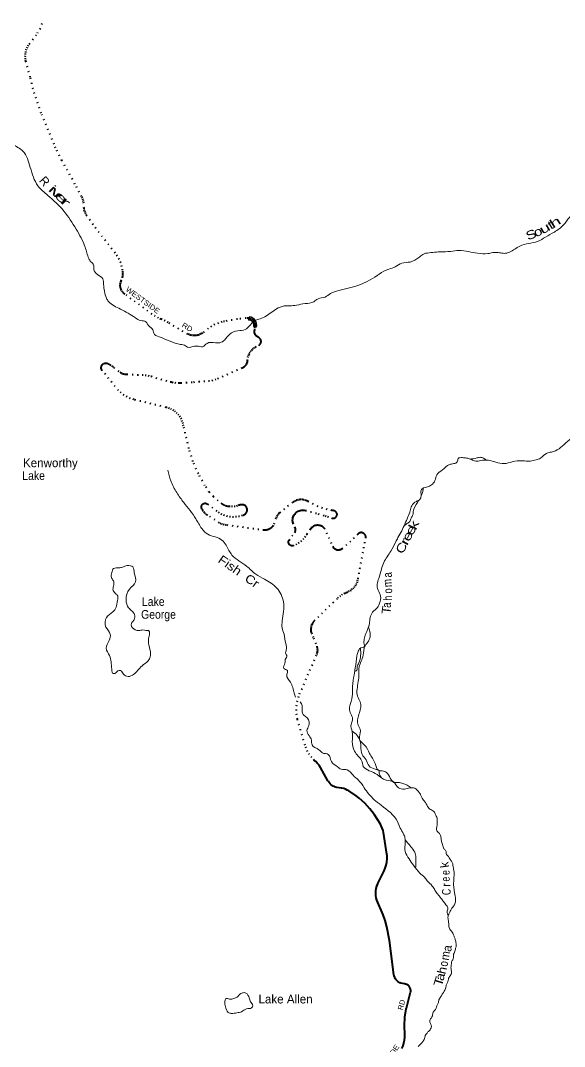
# Model space of a CAD drawing. Header units: feet. Extents: x -252658 to 9, y -366365 to -181930.
# Drawn here: x -229317 to -216773, y -269181 to -245541 of the extents above; entities that cross this region are included whole.
import ezdxf
from ezdxf.enums import TextEntityAlignment as Align

# ---------------------------------------------------------------- set-up
doc = ezdxf.new("R2010")
doc.units = ezdxf.units.FT
doc.header["$LTSCALE"] = 80
doc.header["$PDMODE"] = 32
doc.header["$PDSIZE"] = 40
doc.linetypes.add('DOTTED', pattern=[1.5, 0.3, -1.2])
for name, color, linetype, lineweight in [('26', 7, 'Continuous', 40), ('39', 7, 'Continuous', 13), ('53', 7, 'DOTTED', 40), ('61', 7, 'Continuous', 13)]:
    doc.layers.add(name, color=color, linetype=linetype, lineweight=lineweight)
doc.layers.add('27', color=7, linetype='Continuous')
doc.layers.add('41', color=7, linetype='Continuous')

msp = doc.modelspace()

# ---------------------------------------------------------------- linework, layer by layer
at = {"layer": '26'}
for points in [[(-220954.11, -266145.35), (-220977.44, -266092.86), (-221080.66, -265862.49), (-221100.21, -265811.29), (-221114.29, -265758.33), (-221122.76, -265704.19), (-221125.53, -265649.46), (-221122.56, -265594.74), (-221113.89, -265540.62), (-221099.61, -265487.72), (-221079.88, -265436.59), (-221074.12, -265424.17), (-220933.16, -265135.56), (-220904.92, -265069.89), (-220883.71, -265001.63), (-220869.74, -264931.53), (-220863.18, -264860.35), (-220864.09, -264788.87), (-220868.01, -264747.88), (-220944.37, -264253.61), (-220956.45, -264200.72), (-220973.99, -264149.39), (-220996.8, -264100.17), (-221019.27, -264061.75), (-221157.17, -263843.69), (-221260.09, -263703.07), (-221377.15, -263573.98), (-221507.07, -263457.83), (-221578.59, -263403.44), (-221745.91, -263293.59), (-221783.73, -263271.44), (-221823.66, -263253.37), (-221865.26, -263239.57), (-221908.07, -263230.2), (-221918.35, -263228.64), (-222020.31, -263211.09), (-222050.26, -263204.06), (-222079.32, -263193.94), (-222107.15, -263180.84), (-222133.47, -263164.9), (-222157.97, -263146.29), (-222180.4, -263125.23), (-222200.5, -263101.94), (-222218.06, -263076.67), (-222227.59, -263060.12), (-222396.23, -262752.43), (-222430.73, -262702.54), (-222470.26, -262656.54), (-222477.89, -262649.15), (-222502.78, -262625.03), (-222527.89, -262603.07), (-222543.37, -262589.53)], [(-220524.27, -269230.16), (-220497.01, -269166.19), (-220476.59, -269099.72), (-220463.24, -269031.48), (-220457.08, -268962.22), (-220457.53, -268903.92), (-220466.04, -268704.83), (-220453.69, -268505.95), (-220420.61, -268309.45), (-220417.66, -268296.41), (-220322.59, -267931.22), (-220319.92, -267915.55), (-220318.9, -267899.68), (-220319.54, -267883.8), (-220321.84, -267868.07), (-220325.77, -267852.67), (-220331.3, -267837.76), (-220338.34, -267823.51), (-220343.24, -267815.4), (-220349.17, -267804.25), (-220356.22, -267793.78), (-220364.34, -267784.11), (-220373.42, -267775.34), (-220383.37, -267767.57), (-220394.07, -267760.88), (-220405.42, -267755.35), (-220412.8, -267752.66), (-220436.01, -267747.1), (-220462.8, -267740.53), (-220543.38, -267720.78), (-220547.04, -267719.62), (-220572.08, -267711.67), (-220597.04, -267698.05), (-220613.91, -267686.78), (-220632.67, -267671.18), (-220649.69, -267653.7), (-220664.79, -267634.55), (-220677.81, -267613.92), (-220688.6, -267592.04), (-220697.04, -267569.15), (-220703.05, -267545.51), (-220705.61, -267529.85), (-220809.48, -266740.29), (-220870.68, -266422.17), (-220905.14, -266281.57), (-220954.11, -266145.35)]]:
    msp.add_lwpolyline(points, dxfattribs=at)
at = {"layer": '39'}
for points in [[(-231172.72, -241594.67), (-231248.97, -241670.51), (-231264.54, -241916.04), (-231282.05, -242147.48), (-231297.81, -242425.22), (-231266.56, -242592.49), (-231271.93, -242817.95), (-231286.92, -242964.84), (-231237.16, -243071.81), (-231092.89, -243217.55), (-231033.63, -243421.22), (-231048.52, -243552), (-230907.25, -243862.81), (-230849.99, -244062.44), (-230891.32, -244233.34), (-230844.31, -244463.11), (-230715.43, -245162.42), (-230656.39, -245402.32), (-230575.28, -245660.46), (-230574.69, -245900.04), (-230523.45, -246095.61), (-230533.08, -246359.3), (-230467.73, -246554.94), (-230280.03, -246853.93), (-230175.64, -247265.2), (-230044.76, -247628.31), (-229721.41, -248165.6), (-229496.97, -248388.28), (-229268.11, -248546.56), (-229090.98, -248928.04), (-228916.1, -249347.75), (-228687.63, -249570.45), (-228316.87, -249932.85), (-228035.11, -250347.11), (-227825.93, -250762.98), (-227740.82, -251025.17), (-227692.9, -251101.93), (-227630.82, -251170.72), (-227625.41, -251277.46), (-227545.46, -251392.65), (-227421.09, -251493.99), (-227401.67, -251618.92), (-227382.48, -251780.08), (-227337.06, -251939.38), (-227287.13, -252016.16), (-227009.99, -252190.81), (-226666.49, -252391.99), (-226543.91, -252455.07), (-226427.15, -252481.88), (-226345.17, -252593.06), (-226278.95, -252643.75), (-226245.28, -252744.6), (-226118.78, -252827.83), (-225623.95, -253003.67), (-225511.26, -253036.49), (-225465.07, -253064.93), (-225251.26, -253041.94), (-225118.32, -253058.77), (-225015.05, -252980.81), (-224823.48, -252967.76), (-224718.64, -252964.31), (-224611.45, -252904.49), (-224487.65, -252764.24), (-224305.79, -252690.74), (-224138.32, -252663.46), (-224071.52, -252615.51), (-223968.4, -252490.22)], [(-219975.08, -250904.02), (-219642.81, -250871.3), (-219398.76, -250861.22), (-219208.85, -250839.73), (-218985.79, -250865.41), (-218779.12, -250902.79), (-218539.57, -250912.75), (-218389.79, -250884.22), (-218269.05, -250891.24), (-218164.62, -250905.92), (-218039.01, -250876.78), (-217806.13, -250741.46), (-217599.12, -250678.06), (-217392.48, -250630.77), (-217208.78, -250530.51), (-217006.59, -250414.58), (-216795.2, -250250.5), (-216658.19, -250078.53), (-216420.48, -249909.06), (-216294.35, -249857.76), (-216193.6, -249771.57), (-216150.92, -249669.83), (-216057.19, -249539.12), (-216031.92, -249406.71), (-215979.69, -249327.38), (-215892.32, -249235.38), (-215795, -249134.13), (-215728.82, -249083.51), (-215686.75, -249036.32), (-215532.65, -248909.12), (-215339.15, -248734.52), (-215099.57, -248571.14), (-214718.12, -248286.31), (-214574.9, -248279.78), (-214478.05, -248274.12), (-214367.8, -248212.35), (-214248.97, -248128.62), (-214137.73, -248111.22), (-214010.39, -248094.22), (-213912.19, -248116.81), (-213823.62, -248121.02), (-213690.38, -248110.21), (-213607.67, -248106.21), (-213533.4, -248118.13), (-213500.94, -248108.86), (-213426.76, -248124.81), (-213344.15, -248124.84), (-213264.95, -248098.58), (-213194.56, -248104.36), (-213135.54, -248079.62), (-213017.23, -248018.05), (-212883.14, -247970.98), (-212527.2, -247915.3), (-212328.62, -247867.81), (-212126.81, -247854.68), (-212013.71, -247843.37), (-211950.01, -247790.52)], [(-223968.4, -252490.22), (-223888.28, -252445.28), (-223753.75, -252399.81), (-223240.08, -252118.73), (-223105, -252115.44), (-222951.7, -252098.16), (-222753.96, -252065.01), (-222554.13, -252019.79), (-222456.98, -251953.88), (-222289.42, -251912.52), (-222170, -251830.62), (-221978.1, -251763.22), (-221255, -251517.51), (-220824.15, -251268.2), (-220674.67, -251214.66), (-220520.97, -251130.94), (-220329.32, -251105.81), (-220129.13, -251000.19), (-220036.01, -250934.26), (-219975.08, -250904.02)], [(-220027.3, -256308.54), (-219841.05, -256242.19), (-219760.06, -256139.38), (-219720.7, -256007.32), (-219585.1, -255895.79), (-219427.06, -255772.72), (-219325.81, -255751.04), (-219246.32, -255712.69), (-219224.35, -255634.63), (-219129.13, -255612.8), (-219030.59, -255621.29), (-218920.64, -255658.28), (-218820.7, -255693.01), (-218707.59, -255681.7), (-218524.05, -255674.16), (-218357.8, -255716.57), (-218165.18, -255751.58), (-217976.81, -255709.89), (-217744.51, -255685.41), (-217563.32, -255691.92), (-217429.7, -255665), (-217328.02, -255625.19), (-217186.37, -255513.81), (-217070.83, -255484.42), (-216899.79, -255408.03), (-216755.85, -255284.61), (-216663.39, -255208.29), (-216536.03, -255104.62), (-216390.04, -255065.91), (-216200.59, -254977.88), (-216013.72, -254913.98), (-215810.12, -254824.29), (-215692.7, -254800.99), (-215567.66, -254796.03), (-215427.15, -254733), (-215334.5, -254648.62), (-215272.75, -254507.04), (-215232.46, -254421.36), (-215103.75, -254345.94), (-214980.86, -254346.97), (-214811.89, -254359.22), (-214617.25, -254394.28), (-214539.66, -254436.52), (-214476.11, -254476.39), (-214430.64, -254513.8), (-214356.36, -254525.72), (-214271.69, -254523.78), (-214061.87, -254512.86), (-213809.16, -254476.79), (-213615.07, -254449.35), (-213418.92, -254333.27), (-213314.75, -254273.37), (-213182.99, -254153.68), (-213071.89, -254055.65), (-212972.49, -253941.2), (-212932.34, -253861.57), (-212858.93, -253738.42), (-212719.18, -253707.62), (-212565.61, -253689.25), (-212444.5, -253680.16), (-212258.85, -253668.63), (-212111.65, -253664.22), (-212025.56, -253601.85), (-211863.59, -253482.91), (-211797.59, -253418.03), (-211725.22, -253339.19), (-211577.65, -253318.66), (-211394.75, -253252.65), (-211243.94, -253179.79), (-211139.44, -253105.78), (-210967.59, -252995.15), (-210862.21, -252969.54), (-210751.12, -252958.19), (-210608.38, -252971.8), (-210479.3, -252966.94), (-210366.58, -252971.75), (-210232.91, -252942.81), (-210152.96, -252884.32), (-210103.07, -252819.04), (-209983.73, -252799.83), (-209898.13, -252844.28), (-209840.67, -252886.01), (-209758.15, -252890.08), (-209526.5, -252807.13), (-209374.14, -252754.46), (-209261.31, -252668.57), (-209153.86, -252554.33), (-209033.44, -252488.78), (-208899.72, -252457.82), (-208810.93, -252451.96), (-208681.05, -252412.85)], [(-218959.65, -255645), (-218794.84, -255621.08), (-218719.9, -255604.8), (-218639.82, -255626.94), (-218566.3, -255672.39)], [(-225923.42, -255901.15), (-225850.31, -256149.18), (-225712.84, -256419.71), (-225552.95, -256650.09), (-225272.96, -257022.06), (-225137.22, -257246.27), (-224994.88, -257377.91), (-224671.16, -257514.56), (-224575.1, -257631.86), (-224441.39, -257858.07), (-224098.24, -258117.64), (-223889.69, -258299.97), (-223688.79, -258413.81), (-223407.8, -258618.68), (-223254.49, -258937.61), (-223281.28, -259374.35), (-223286.26, -259533.37), (-223240.77, -259680.58), (-223201.73, -259894.2), (-223188.52, -260045.27), (-223203.08, -260121.7), (-223173.15, -260172.19), (-223212, -260264.59), (-223218.53, -260345.09), (-223247.48, -260467.74), (-223163.12, -260518.53), (-223177.79, -260613.07), (-223094.16, -260786.67), (-223004.98, -261042.84), (-222975.86, -261129.42)], [(-220027.3, -256308.54), (-220080.44, -256361.81), (-220080.95, -256448.37), (-220079.24, -256498.72), (-220109.93, -256575.05), (-220188.82, -256620.93), (-220296.25, -256721.01), (-220331.2, -256835.57), (-220382.44, -256978.24), (-220455.99, -257142.92), (-220527.49, -257301.58), (-220613.07, -257456.14), (-220664.04, -257552.5), (-220778.2, -257767.3), (-220938.99, -258026.13), (-220994.35, -258182.87), (-221056.1, -258397.95), (-221091.14, -258526.61), (-221071.81, -258665.63), (-221014.18, -258804.86), (-221035.28, -258963.79), (-221082.23, -259062.19), (-221199.82, -259174.29), (-221254.98, -259298.81), (-221271.97, -259443.68), (-221296.72, -259538.17), (-221368.28, -259706.89), (-221395.21, -259827.54), (-221393.66, -259906.07), (-221382.34, -259965.26), (-221440.49, -259984.33), (-221531.73, -260074.43), (-221558.55, -260176.96), (-221596.47, -260452.57), (-221636.15, -260683.88), (-221663.96, -260953.51), (-221675.35, -261172.89), (-221731.25, -261420.22), (-221662.15, -261664.21), (-221694.96, -261758.65), (-221665.75, -261929.94), (-221667.09, -262155.42), (-221611.96, -262375.16), (-221529.98, -262488.35), (-221451.96, -262587.43), (-221412.47, -262726.56), (-221273.98, -262825.97), (-221095.12, -262917.54), (-220886.24, -263045.51), (-220715.15, -263086.71), (-220601.06, -263222.22), (-220466.16, -263249.13), (-220339.01, -263223.65), (-220252.33, -263222.11), (-220155.96, -263287.06), (-220105.95, -263351.75), (-220095.29, -263366.64)], [(-220030.63, -256311.9), (-220060.84, -256456.54), (-220080.01, -256496.73)], [(-220132.29, -256593.03), (-220246.34, -256801.81), (-220260.75, -256852.06), (-220267.26, -256930.55), (-220310.03, -257004.8), (-220342.77, -257085.16), (-220405.53, -257131.12), (-220474.84, -257186.86)], [(-226857.7, -258096.57), (-226728.9, -258131.5), (-226693.41, -258264.56), (-226662.42, -258476.13), (-226802.5, -258642.47), (-226880.59, -258893.7), (-226827.22, -259071.16), (-226739.01, -259152.17), (-226689.05, -259224.92), (-226699.89, -259351.7), (-226746.59, -259409.83), (-226765.07, -259466.1), (-226671.01, -259579.35), (-226586.45, -259597.93), (-226493.65, -259584.35), (-226427.19, -259594.78), (-226354.68, -259605.24), (-226340.83, -259647.59), (-226357.55, -259748.16), (-226366.43, -259885.02), (-226323.25, -260080.54), (-226328.02, -260205.34), (-226372.9, -260293.68), (-226514.7, -260411.69), (-226709.4, -260609.94), (-226834.65, -260655.56), (-226941.15, -260600.63), (-227011.22, -260519.71), (-227069.72, -260525.43), (-227140.62, -260585.45), (-227176.93, -260589.27), (-227214.64, -260490.42), (-227267.18, -260174.05), (-227338.73, -260002.53), (-227273.17, -259825.72), (-227248.12, -259680.9), (-227345.92, -259517.29), (-227336.54, -259295.88), (-227184.57, -259163.84), (-227113.41, -259061.55), (-227078.2, -258904.7), (-227075.55, -258798.01), (-227127.62, -258741.36), (-227185.5, -258644.41), (-227164.76, -258545.87), (-227174.29, -258453.21), (-227222.21, -258376.44), (-227213.45, -258259.72), (-227170.58, -258169.35), (-227045.51, -258153.93), (-226966.79, -258136.24), (-226857.7, -258096.57)], [(-220307.96, -263218.72), (-220501.66, -263118.07), (-220608.39, -263099.37), (-220719.17, -263084.67), (-220793.22, -262995.69), (-220877.1, -262864.37), (-220975.68, -262831.62), (-221060.25, -262817.06), (-221141.97, -262661.6), (-221267.57, -262427.37), (-221381.33, -262235.49), (-221475.55, -262148.41), (-221497.46, -262104), (-221497.12, -262047.63), (-221485.99, -261870.52), (-221539.69, -261749.43), (-221501.88, -261491.94), (-221482.25, -261242.4), (-221547.97, -261109.16), (-221555.07, -260946.05), (-221514.73, -260604.01), (-221513.94, -260471.14), (-221425.68, -260205.87), (-221394.26, -260006.73), (-221383.97, -259972.56), (-221312.83, -259872.28), (-221257.57, -259733.67), (-221270.81, -259586.63), (-221292.46, -259526.88)], [(-221476.34, -260012.49), (-221473.84, -260169.37), (-221515.19, -260342.29), (-221551.55, -260432.53), (-221556.41, -260495.07), (-221610.24, -260542.59)], [(-222866.5, -261238.17), (-222823.24, -261327.7), (-222816.21, -261500.88), (-222776.21, -261553.45), (-222697.98, -261618.3), (-222668.75, -261787.57), (-222713.77, -261900.07), (-222664.07, -262017.11), (-222608.25, -262122.1), (-222594.8, -262232.91), (-222436.21, -262342.49), (-222352, -262417.44), (-222219.15, -262450.37), (-222149.56, -262611.81), (-222007.19, -262737.41), (-221922.84, -262790.22), (-221781.83, -262805.08), (-221649.55, -262932.64), (-221527.22, -263040.01), (-221395.24, -263217.89), (-221159.03, -263495), (-221000.55, -263622.7), (-220623.83, -263999.22), (-220560.2, -264146.53), (-220484.43, -264285.86), (-220452.69, -264372.61), (-220445.32, -264487.4), (-220446.5, -264686.71), (-220356.83, -264860.34), (-220258.89, -264999.79), (-220112.8, -265184.84)], [(-221665.74, -261915.96), (-221553.37, -262015.11), (-221497.9, -262108.56), (-221470.2, -262265.21), (-221441.07, -262450.59), (-221347.07, -262575.92), (-221277.36, -262717.23), (-221138.71, -262790.46), (-221057.24, -262823.44), (-221040.62, -262905.75), (-220998.55, -262974.77)], [(-220151.28, -269180.59), (-220057.27, -269087.58), (-220011.43, -269022.21), (-219989.93, -268964.3), (-219983.04, -268928.2), (-219949.8, -268884.69), (-219910.33, -268833.28), (-219873.29, -268799.94), (-219849.97, -268750.14), (-219844.52, -268689.81), (-219863.8, -268653.06), (-219878.53, -268594.25), (-219848.7, -268524.45), (-219819.29, -268472.79), (-219801.16, -268386.58), (-219747.5, -268331.49), (-219730.55, -268295.63), (-219719.3, -268245.53), (-219685.63, -268183.89), (-219667.64, -268103.73), (-219623.62, -268030.26), (-219581.71, -267960.77), (-219544.15, -267905.27), (-219512.02, -267823.45), (-219492.21, -267751.39), (-219465.05, -267688.8), (-219455.32, -267657.64), (-219444.57, -267609.49), (-219423.45, -267567.69), (-219381.58, -267500.21), (-219383.77, -267421.56), (-219392.56, -267366.93), (-219385, -267302.63), (-219380.08, -267264.46), (-219364.48, -267200.36), (-219339.43, -267162.69), (-219335.85, -267096.27), (-219330.88, -267056.09), (-219307.66, -267010.32), (-219283.29, -266916.2), (-219267.64, -266850.09), (-219278.16, -266783.32), (-219296.4, -266702.25), (-219321.1, -266639.16), (-219349.73, -266571.94), (-219415.95, -266475.58), (-219431.25, -266440.93), (-219443.17, -266347.93), (-219453.31, -266265.05), (-219452.72, -266154.22), (-219425.37, -266104.52), (-219387.16, -266020.83), (-219312.28, -265919.91), (-219287.78, -265819.76), (-219298.65, -265682.45), (-219314.97, -265605.46), (-219324.88, -265512.51), (-219335.21, -265437.68), (-219327.75, -265377.41), (-219320.75, -265250.62), (-219320.49, -265153.89), (-219334.75, -265074.94), (-219363.84, -264941.44), (-219402.73, -264881.79), (-219431.74, -264830.68), (-219472.82, -264779.27), (-219494.45, -264756.57), (-219499.4, -264710.09), (-219510.62, -264673.54), (-219553.77, -264624.09), (-219568.93, -264583.41), (-219604.72, -264477.72), (-219616.96, -264398.82), (-219631.22, -264319.87), (-219666.18, -264264.58), (-219703.62, -264229.39), (-219724.72, -264184.53), (-219723.87, -264148.27), (-219705.83, -264066.09), (-219710.12, -263991.42), (-219712.45, -263918.81), (-219729.47, -263872.03), (-219746.74, -263835.33), (-219785.39, -263765.84), (-219880.73, -263709.06), (-219917.98, -263665.81), (-219960.56, -263592.19), (-220003.33, -263526.64), (-220071.61, -263432.23), (-220095.29, -263366.64)], [(-220447.1, -264420.07), (-220316.84, -264576.69), (-220226.89, -264704.01), (-220201.4, -264824.95), (-220202.01, -264927.62), (-220205.87, -265068.68)], [(-220112.8, -265184.84), (-220002.18, -265280), (-219941.62, -265360.1), (-219821.67, -265484.01), (-219759.53, -265582.29), (-219696.68, -265671.6), (-219646.08, -265733.91), (-219589.63, -265805.95), (-219534.95, -265882.12), (-219463.64, -266018.93), (-219480.83, -266064.85), (-219468.11, -266123.61), (-219457.94, -266177.75)], [(-224320.63, -268041.87), (-224199.11, -267943.88), (-224120.53, -267950.35), (-224042.59, -268063.51), (-224010.84, -268148.24), (-223963.02, -268241.11), (-223989.52, -268291.3), (-224106.56, -268312.81), (-224219.84, -268378.63), (-224326.82, -268404.22), (-224455.93, -268419.62), (-224526.33, -268395.08), (-224592.07, -268263.86), (-224603.43, -268140.99), (-224584.92, -268078.68), (-224494.29, -268091.25), (-224395.4, -268071.66), (-224320.63, -268041.87)]]:
    msp.add_spline(points, degree=3, dxfattribs=at)
at = {"layer": '53'}
for points in [[(-224069.02, -252397.21), (-224113.54, -252399.34), (-224315.92, -252422.06), (-224611.62, -252473.79), (-224668.59, -252485.3), (-224754.54, -252510.55), (-224837.39, -252544.65), (-224916.21, -252587.21), (-224990.15, -252637.79), (-225116.81, -252738.44), (-225134.53, -252750.54), (-225164.44, -252767.43), (-225195.94, -252781.1), (-225228.71, -252791.4), (-225262.37, -252798.23), (-225296.56, -252801.49), (-225330.9, -252801.17), (-225365.02, -252797.25), (-225398.55, -252789.8), (-225431.11, -252778.87), (-225462.35, -252764.61), (-225913.8, -252501.36), (-225979.6, -252463.4), (-226049.01, -252432.52), (-226079.61, -252421.56), (-226132.33, -252398.32), (-226209.79, -252355.85), (-226282.38, -252305.52), (-226907.45, -251848.07), (-226930.4, -251829.64), (-226951.3, -251808.91), (-226969.91, -251786.12), (-226986.04, -251761.5), (-226999.51, -251735.33), (-227009.58, -251709.68), (-227014.64, -251682.03), (-227016.78, -251654), (-227015.98, -251625.9), (-227012.25, -251598.04), (-227005.62, -251570.72), (-226996.18, -251544.25), (-226994.38, -251540.04), (-226968.39, -251472.46), (-226959.86, -251441.54), (-226954.6, -251409.9), (-226952.69, -251377.88), (-226954.13, -251345.84), (-226955.15, -251336.77), (-226961.37, -251290.48), (-226979.73, -251206.06), (-227006.82, -251124.02), (-227042.34, -251045.26), (-227085.9, -250970.65), (-227137.01, -250901), (-227641.55, -250247.57), (-227794.09, -250028.11), (-227813.54, -249994.93), (-227829.42, -249959.91), (-227841.55, -249923.41), (-227849.8, -249885.85), (-227852.74, -249863.95), (-227860.28, -249751.55), (-227865.69, -249710.5), (-227875.36, -249670.25), (-227889.18, -249631.23), (-227907.01, -249593.87), (-227907.94, -249592.18), (-227961.49, -249493.88), (-228061.18, -249308.12), (-228361.43, -248763.57), (-228507.04, -248470.95), (-228540.33, -248391.22), (-228836.82, -247672.25), (-228994.54, -247220.4), (-229023.2, -247117.57), (-229090.68, -246846.31), (-229194.06, -246481.41), (-229202.79, -246430.2), (-229206.13, -246378.37), (-229204.03, -246326.47), (-229196.51, -246275.07), (-229183.66, -246224.74), (-229165.63, -246176.03), (-229142.6, -246129.48), (-229114.82, -246085.58), (-229109.99, -246078.88), (-228926.68, -245836.03), (-228869.13, -245736.91), (-228822.25, -245632.33), (-228786.56, -245523.42)], [(-224050.04, -252398.19), (-224052.39, -252397.93), (-224069.02, -252397.12)], [(-224050.04, -252398.19), (-224036.27, -252400.86), (-224019.91, -252406.23), (-223988.51, -252421.49), (-223970.79, -252432.72), (-223958.92, -252442.13), (-223945.23, -252456.5), (-223935.82, -252468.61), (-223919.45, -252496.87), (-223914.29, -252511.24), (-223910.48, -252526.49), (-223908.46, -252542.65), (-223907.79, -252557.9), (-223909.12, -252592.96)], [(-226863.38, -253692.51), (-226509.93, -253705.95), (-226441.78, -253709.72), (-226374.4, -253720.6), (-226308.53, -253738.47), (-226307.73, -253738.73), (-226082.29, -253808.49), (-225866.89, -253863.53), (-225842.01, -253869.89), (-225816.89, -253874.24), (-225760.63, -253883.97), (-225678.34, -253889.45), (-225671.19, -253889.4), (-225645.99, -253889.24), (-225621.19, -253887.81), (-225328.77, -253870.98), (-224985.16, -253845.28), (-224907.72, -253833.39), (-224831.94, -253813.46), (-224775.76, -253793), (-224203.38, -253543.23), (-224184.38, -253534.36), (-224166.42, -253523.56), (-224149.68, -253510.95), (-224134.35, -253496.65), (-224120.6, -253480.82), (-224108.58, -253463.65), (-224098.42, -253445.32), (-224090.23, -253426.02), (-224084.11, -253405.97), (-224080.11, -253385.39), (-224078.99, -253375.7), (-224071.36, -253303.81), (-224062.25, -253268.26), (-224049.47, -253233.86), (-224033.17, -253200.98), (-224013.52, -253169.99), (-223990.74, -253141.22), (-223965.08, -253114.98), (-223936.81, -253091.58), (-223906.25, -253071.26), (-223895.63, -253065.22), (-223824.96, -253027.31), (-223815.64, -253021.59), (-223806.96, -253014.93), (-223799.03, -253007.4), (-223791.93, -252999.08), (-223785.74, -252990.07), (-223780.52, -252980.46), (-223776.34, -252970.36), (-223773.24, -252959.87), (-223771.25, -252949.12), (-223770.39, -252938.21), (-223770.68, -252927.28), (-223772.11, -252916.44), (-223774.66, -252905.81), (-223778.32, -252895.5), (-223783.03, -252885.63), (-223788.74, -252876.31), (-223795.4, -252867.63), (-223802.93, -252859.7), (-223811.25, -252852.6), (-223820.26, -252846.41), (-223829.87, -252841.19), (-223837.91, -252837.77), (-223850.91, -252831.41), (-223863.17, -252823.73), (-223874.57, -252814.81), (-223884.96, -252804.75), (-223894.25, -252793.65), (-223902.33, -252781.65), (-223909.11, -252768.86), (-223914.52, -252755.44), (-223918.49, -252741.53), (-223920.99, -252727.28), (-223921.98, -252712.84), (-223921.46, -252698.38), (-223919.44, -252684.05), (-223916.6, -252672.31), (-223912.13, -252625.71), (-223909.12, -252592.96)], [(-224094.45, -256777.01), (-224099.06, -256764.47), (-224104.95, -256752.48), (-224112.07, -256741.16), (-224120.32, -256730.66), (-224129.63, -256721.07), (-224143.37, -256713.32), (-224157.83, -256707.06), (-224172.88, -256702.34), (-224188.34, -256699.22), (-224204.03, -256697.73), (-224219.8, -256697.9), (-224235.46, -256699.71), (-224250.85, -256703.14), (-224265.8, -256708.17), (-224271.78, -256710.69), (-224313.09, -256723.58), (-224369.18, -256735.56), (-224426.21, -256741.62), (-224483.56, -256741.69), (-224515.61, -256738.36), (-224540.54, -256735.77), (-224565.61, -256729.8), (-224568.09, -256729.21), (-224594.73, -256719.83), (-224619.71, -256707.98), (-224644.85, -256692.68), (-224669.71, -256674.64), (-224760.57, -256608.7), (-224867.01, -256512.98), (-224962.87, -256406.66), (-224962.94, -256406.57), (-225063.13, -256258.24), (-225216.24, -255985.63), (-225340.02, -255698.51), (-225433.11, -255400.03), (-225559.13, -254880.73), (-225570.01, -254827.92), (-225586.34, -254776.54), (-225607.96, -254727.14), (-225634.63, -254680.28), (-225666.04, -254636.46), (-225701.87, -254596.16), (-225741.71, -254559.83), (-225785.13, -254527.87), (-225831.65, -254500.61), (-225880.76, -254478.37), (-225931.94, -254461.39), (-225961.32, -254454.24), (-226700.36, -254276.87), (-226705.77, -254275.36), (-226783.91, -254248.75), (-226858.84, -254214.13), (-226929.74, -254171.86), (-226995.84, -254122.41), (-227056.4, -254066.33), (-227428.64, -253611.24), (-227435.6, -253602.48), (-227441.61, -253593.04), (-227446.6, -253583.03), (-227450.51, -253572.55), (-227453.31, -253561.72), (-227454.96, -253550.65), (-227455.44, -253539.48), (-227454.76, -253528.31), (-227452.91, -253517.28), (-227449.91, -253506.5), (-227445.81, -253496.09), (-227440.64, -253486.17), (-227434.46, -253476.84), (-227427.35, -253468.21), (-227419.36, -253460.37), (-227410.61, -253453.41), (-227401.17, -253447.41), (-227391.16, -253442.42), (-227380.68, -253438.5), (-227369.84, -253435.71), (-227358.78, -253434.06), (-227347.6, -253433.57), (-227336.44, -253434.26), (-227325.4, -253436.11), (-227314.62, -253439.1), (-227304.58, -253443.07), (-227278.75, -253459.35), (-227254.58, -253474.86), (-227215.69, -253499.81), (-227190.76, -253515.82), (-227165.69, -253535.57), (-227028.17, -253643.94), (-227001.6, -253659.52), (-226973.55, -253672.24), (-226944.33, -253681.96), (-226914.25, -253688.57), (-226883.64, -253692), (-226863.38, -253692.51)], [(-222781.57, -256586.48), (-222815.9, -256581.22), (-222850.6, -256579.57), (-222885.28, -256581.56), (-222919.56, -256587.17), (-222953.07, -256596.32), (-222985.44, -256608.93), (-223016.31, -256624.85), (-223045.35, -256643.92), (-223337.13, -256881.63), (-223350.24, -256893.94), (-223373.68, -256919.75), (-223394.3, -256947.87), (-223411.87, -256977.99), (-223426.19, -257009.79), (-223488.96, -257168.82), (-223489.58, -257169.97), (-223501.73, -257189.69), (-223515.87, -257208.04), (-223531.85, -257224.8), (-223549.49, -257239.81), (-223568.61, -257252.89), (-223588.99, -257263.9), (-223610.4, -257272.72), (-223632.63, -257279.25), (-223655.41, -257283.42), (-223678.51, -257285.19), (-223701.66, -257284.54), (-224577.65, -257169.24), (-224617.38, -257161.73), (-224656.11, -257150.1), (-224693.41, -257134.5), (-224728.87, -257115.08), (-224731.16, -257113.66), (-224993.98, -256946.65), (-225023.17, -256928.22), (-225050.27, -256906.84), (-225074.99, -256882.75), (-225097.05, -256856.2), (-225116.22, -256827.5), (-225132.28, -256796.94), (-225137.17, -256785.8), (-225140.58, -256777.52), (-225143.1, -256768.93), (-225144.72, -256760.12), (-225145.4, -256751.19), (-225145.15, -256742.24), (-225143.96, -256733.37), (-225141.85, -256724.67), (-225138.85, -256716.24), (-225134.98, -256708.16), (-225130.28, -256700.54), (-225124.82, -256693.45), (-225118.64, -256686.96), (-225111.82, -256681.16), (-225104.43, -256676.11), (-225096.56, -256671.85), (-225088.28, -256668.44), (-225079.69, -256665.92), (-225070.88, -256664.3), (-225061.95, -256663.62), (-225053, -256663.87), (-225044.13, -256665.06), (-225035.43, -256667.17), (-225026.99, -256670.17), (-225018.92, -256674.04), (-225011.3, -256678.74), (-225004.21, -256684.2), (-225003.52, -256684.8), (-224758.46, -256870.53), (-224697.42, -256904.82), (-224633.13, -256932.54), (-224566.3, -256953.39), (-224497.65, -256967.14), (-224427.94, -256973.63), (-224357.93, -256972.81), (-224288.39, -256964.67), (-224220.09, -256949.31), (-224185.21, -256938.49), (-224178.75, -256936.68), (-224166.21, -256932.07), (-224154.21, -256926.18), (-224142.9, -256919.06), (-224132.39, -256910.8), (-224122.81, -256901.49), (-224114.25, -256891.23), (-224106.81, -256880.13), (-224100.57, -256868.31), (-224095.6, -256855.91), (-224091.95, -256843.05), (-224089.67, -256829.89), (-224088.78, -256816.55), (-224089.28, -256803.2), (-224091.18, -256789.97), (-224094.45, -256777.01)], [(-223106.81, -257625.33), (-223113.42, -257618.83), (-223119.32, -257611.67), (-223124.43, -257603.94), (-223128.71, -257595.71), (-223132.1, -257587.08), (-223134.57, -257578.15), (-223136.1, -257569), (-223136.66, -257559.75), (-223136.25, -257550.49), (-223134.88, -257541.32), (-223132.55, -257532.34), (-223129.3, -257523.66), (-223125.16, -257515.37), (-223122.54, -257511.04), (-222993.87, -257343.69), (-222987.48, -257330.82), (-222982.47, -257317.36), (-222978.9, -257303.44), (-222976.8, -257289.23), (-222976.19, -257274.88), (-222977.1, -257260.54), (-222979.49, -257246.38), (-222983.35, -257232.54), (-222983.74, -257231.41), (-223024.66, -257146.3), (-223032.73, -257122.89), (-223038.32, -257098.77), (-223041.35, -257074.2), (-223041.79, -257049.44), (-223039.65, -257024.78), (-223034.94, -257000.47), (-223027.71, -256976.79), (-223018.05, -256953.99), (-223006.06, -256932.33), (-222991.87, -256912.04), (-222975.64, -256893.35), (-222957.54, -256876.45), (-222937.77, -256861.54), (-222916.56, -256848.78), (-222894.12, -256838.3), (-222870.72, -256830.23), (-222846.6, -256824.65), (-222822.02, -256821.61), (-222797.27, -256821.17), (-222772.6, -256823.31), (-222748.3, -256828.02), (-222745.66, -256828.7), (-222451.32, -256905.62), (-222293.21, -256950.14), (-222235.14, -256971.11), (-222147.1, -257001.85), (-222139.34, -257005.33), (-222130.52, -257008.27), (-222121.44, -257010.27), (-222112.2, -257011.32), (-222102.9, -257011.39), (-222093.64, -257010.48), (-222084.53, -257008.62), (-222075.66, -257005.81), (-222067.13, -257002.09), (-222059.04, -256997.5), (-222051.48, -256992.09), (-222044.52, -256985.92), (-222038.24, -256979.06), (-222032.72, -256971.58), (-222028.01, -256963.56), (-222024.16, -256955.09), (-222021.22, -256946.27), (-222019.22, -256937.18), (-222018.17, -256927.94), (-222018.1, -256918.64), (-222019.01, -256909.38), (-222020.87, -256900.27), (-222023.68, -256891.4), (-222027.4, -256882.88), (-222031.98, -256874.79), (-222037.39, -256867.22), (-222043.57, -256860.26), (-222050.43, -256853.99), (-222057.91, -256848.46), (-222065.93, -256843.75), (-222074.4, -256839.9), (-222083.22, -256836.96), (-222092.31, -256834.96), (-222101.55, -256833.92), (-222110.85, -256833.85), (-222141.06, -256830.2), (-222248.22, -256809.9), (-222352.67, -256778.51), (-222453.27, -256736.38), (-222695.15, -256617.37), (-222715.48, -256607.6), (-222747.97, -256595.31), (-222781.57, -256586.48)], [(-221714.75, -258677.24), (-221681.07, -258654.22), (-221649.99, -258627.81), (-221621.83, -258598.29), (-221596.91, -258566), (-221575.51, -258531.27), (-221557.85, -258494.5), (-221544.13, -258456.08), (-221534.51, -258416.44), (-221532.95, -258407.61), (-221357.58, -257467.31), (-221355.96, -257456.38), (-221355.49, -257445.34), (-221356.18, -257434.32), (-221358.02, -257423.42), (-221360.98, -257412.78), (-221365.04, -257402.51), (-221370.16, -257392.71), (-221376.26, -257383.51), (-221383.3, -257374.99), (-221391.19, -257367.26), (-221399.84, -257360.39), (-221409.17, -257354.47), (-221419.06, -257349.55), (-221429.41, -257345.69), (-221440.11, -257342.94), (-221451.04, -257341.32), (-221462.08, -257340.85), (-221473.1, -257341.54), (-221484, -257343.38), (-221494.64, -257346.34), (-221504.91, -257350.4), (-221514.71, -257355.52), (-221523.91, -257361.62), (-221532.43, -257368.66), (-221537.84, -257374.01), (-221541.21, -257377.73), (-221708.59, -257543.93), (-221896.91, -257710.65), (-221901.35, -257714.47), (-221912.85, -257722.97), (-221925.17, -257730.22), (-221938.18, -257736.14), (-221951.74, -257740.67), (-221965.7, -257743.75), (-221979.9, -257745.36), (-221994.2, -257745.48), (-222008.42, -257744.1), (-222022.43, -257741.25), (-222036.06, -257736.94), (-222049.17, -257731.24), (-222061.61, -257724.19), (-222073.24, -257715.88), (-222083.94, -257706.41), (-222093.59, -257695.86), (-222102.09, -257684.37), (-222143.83, -257588.73), (-222294.69, -257260.85), (-222307.64, -257243.76), (-222322.31, -257228.12), (-222338.53, -257214.11), (-222356.12, -257201.86), (-222374.9, -257191.52), (-222394.66, -257183.2), (-222415.18, -257176.99), (-222436.24, -257172.96), (-222457.6, -257171.16), (-222479.03, -257171.59), (-222500.3, -257174.27), (-222521.18, -257179.15), (-222541.43, -257186.19), (-222560.83, -257195.3), (-222579.18, -257206.4), (-222596.26, -257219.35), (-222611.9, -257234.01), (-222625.92, -257250.23), (-222635.16, -257263.14), (-222714.12, -257380.64), (-222748.22, -257431.31), (-222791.51, -257483.58), (-222840.04, -257531.04), (-222893.26, -257573.16), (-222950.59, -257609.5), (-223011.4, -257639.64), (-223020.03, -257643.03), (-223028.96, -257645.5), (-223038.11, -257647.03), (-223047.36, -257647.59), (-223056.62, -257647.18), (-223065.79, -257645.81), (-223074.77, -257643.48), (-223083.45, -257640.23), (-223091.75, -257636.09), (-223099.56, -257631.1), (-223106.81, -257625.33)], [(-222543.37, -262589.53), (-222601.85, -262525.21), (-222653.29, -262455.13), (-222697.11, -262380.05), (-222732.85, -262300.81), (-222754.93, -262236.44), (-222931.62, -261642.62), (-222948.43, -261542.04), (-222954.64, -261440.25), (-222950.17, -261338.37), (-222935.08, -261237.52), (-222909.53, -261138.8), (-222882.95, -261065.05), (-222484.06, -260146.49), (-222475.1, -260121.02), (-222468.86, -260094.75), (-222465.39, -260067.97), (-222464.75, -260040.98), (-222466.93, -260014.07), (-222471.9, -259987.53), (-222473.43, -259981.54), (-222496, -259904.53), (-222557.37, -259759.25), (-222592.98, -259681.2), (-222603.49, -259653.01), (-222611, -259623.89), (-222615.42, -259594.14), (-222616.7, -259564.08), (-222614.84, -259534.06), (-222609.85, -259504.4), (-222601.79, -259475.42), (-222590.74, -259447.45), (-222576.83, -259420.78), (-222560.21, -259395.71), (-222541.95, -259373.5), (-221999.15, -258845.76), (-221956.42, -258807.57), (-221909.93, -258774.07), (-221860.2, -258745.61), (-221836.52, -258734.36), (-221805.87, -258720.02), (-221788.38, -258712.12), (-221750.65, -258696.61), (-221714.75, -258677.24)]]:
    msp.add_lwpolyline(points, dxfattribs=at)
at = {"layer": '61'}
for p, q in [((-224053.11, -252435.16), (-224040.13, -252361.29)), ((-224043.79, -252428.32), (-224033.67, -252370.75)), ((-223871.09, -252606.35), (-223944.65, -252591.71)), ((-223878, -252596.81), (-223936.02, -252585.27))]:
    msp.add_line(p, q, dxfattribs=at)
for centre, radius, start, end in [((-224075.54, -252565.6), 132.9, 348.56348, 80.35985), ((-224075.54, -252565.6), 140.9, 351.97514, 76.97678), ((-224075.55, -252566.22), 207.9, 348.5639, 80.35959), ((-224075.55, -252566.22), 199.9, 351.19601, 77.90761)]:
    msp.add_arc(centre, radius, start, end, dxfattribs=at)
msp.add_point((-224043.79, -252428.32), dxfattribs=at)

# ---------------------------------------------------------------- texts
at = {"layer": '27'}
for s, rotation, width, p in [('WESTSIDE', 323.802, 1.1, (-226903.46, -251762.04)), ('RD', 329.753, 1.1, (-225611.37, -252595.07)), ('RD', 75.408, 0.95, (-220504.81, -268350.23)), ('WESTSIDE', 55.114, 1.1, (-221101.71, -269948.53))]:
    msp.add_text(s, height=120, rotation=rotation, dxfattribs=dict(at, width=width)).set_placement(p)
at = {"layer": '41'}
for s, rotation, p in [('R', 310.864, (-228835.49, -249309.64)), ('k', 97.865, (-219442.39, -264982.14)), ('r', 91.932, (-219404.9, -265453.79)), ('a', 82.77, (-219377.66, -266932.28))]:
    msp.add_text(s, height=200, rotation=rotation, dxfattribs=at).set_placement(p, align=Align.CENTER)
for s, rotation, width, p in [('i', 315.939, 1.85, (-228652.03, -249492.06)), ('v', 313.692, 2.15, (-228549.41, -249586.94)), ('e', 315.614, 2, (-228450.56, -249686.55)), ('r', 315.614, 2.25, (-228346.38, -249789.48)), ('o', 24.427, 1.3, (-217347.75, -250497.93)), ('u', 29.73, 1.6, (-217179.83, -250414.3)), ('t', 30.105, 1.4, (-217045.9, -250339.7)), ('h', 32.654, 1.65, (-216934.35, -250271.09)), ('S', 21.926, 1.35, (-217506.44, -250565.58)), ('e', 59.84, 1.5, (-220231.73, -257332.89)), ('k', 65.145, 1.5, (-220157.92, -257206.91)), ('e', 61.761, 1.45, (-220305.59, -257469.21)), ('C', 62.041, 1.3, (-220446.32, -257739.53)), ('r', 62.123, 1.6, (-220368.3, -257592.2)), ('a', 92.81, 0.85, (-220755.17, -258309.38)), ('m', 94.062, 0.85, (-220759.37, -258496.76)), ('h', 89.991, 0.8, (-220747.52, -258851.89)), ('o', 93.221, 0.8, (-220746.94, -258679.11)), ('T', 83.083, 1.15, (-220784.75, -259138.62)), ('a', 88.129, 0.85, (-220778.14, -259013.77)), ('e', 91.47, 0.75, (-219420.59, -265171.32)), ('e', 91.24, 0.75, (-219418.57, -265323.1)), ('C', 90.192, 0.75, (-219398.55, -265619.14)), ('m', 80.23, 0.95, (-219425.94, -267104.31)), ('h', 77.854, 1.1, (-219499.13, -267445.61)), ('o', 82.877, 0.85, (-219463.76, -267285.86)), ('T', 72.815, 1.35, (-219576.57, -267715.24)), ('a', 75.146, 1.15, (-219545.67, -267598.2))]:
    msp.add_text(s, height=200, rotation=rotation, dxfattribs=dict(at, width=width)).set_placement(p, align=Align.CENTER)
for s, p in [('Kenworthy', (-229260.77, -255832.76)), ('Lake Allen', (-223829.76, -268188.71))]:
    msp.add_text(s, height=200, dxfattribs=at).set_placement(p)
at = {"layer": '41', "width": 0.9}
for s, p in [('Lake', (-229276.31, -256126.97)), ('Lake', (-226516.61, -259028.2)), ('George', (-226536.43, -259324.78))]:
    msp.add_text(s, height=200, dxfattribs=at).set_placement(p)
at = {"layer": '41', "width": 1.15}
msp.add_text('Fish  Cr', height=200, rotation=325, dxfattribs=at).set_placement((-224781.78, -258008.57))

doc.saveas('drawing.dxf')
